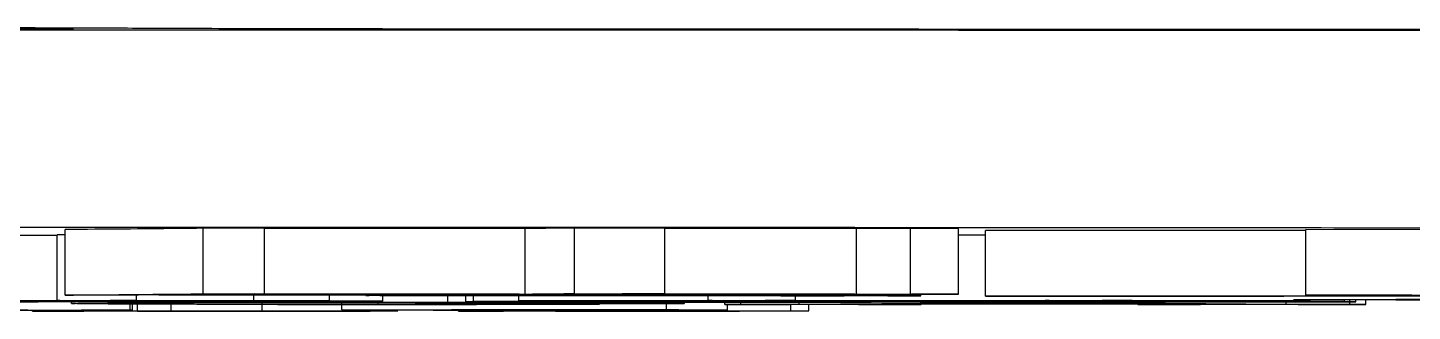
# Model space of a CAD drawing. Header units: millimetres. Extents: x 2251 to 4395, y 932 to 2449.
# Drawn here: x 3106.42 to 3127.56, y 1045.01 to 1049.34 of the extents above; entities that cross this region are included whole.
import ezdxf

# ---------------------------------------------------------------- set-up
doc = ezdxf.new("R2010")
doc.units = ezdxf.units.MM

msp = doc.modelspace()

# ---------------------------------------------------------------- linework, layer by layer
at = {"color": 7, "linetype": 'Continuous', "lineweight": 25}
for p, q in [((3106.994, 1045.255), (3106.994, 1046.255)), ((3110.035, 1046.273), (3109.095, 1046.275)), ((3109.095, 1046.275), (3109.095, 1045.275)), ((3114.014, 1046.271), (3110.035, 1046.273)), ((3110.035, 1045.273), (3110.035, 1046.273)), ((3114.014, 1045.271), (3114.014, 1046.271)), ((3116.146, 1046.276), (3114.766, 1046.279)), ((3114.766, 1045.279), (3114.766, 1046.279)), ((3116.146, 1045.276), (3116.146, 1046.276)), ((3119.071, 1046.269), (3116.146, 1046.27)), ((3119.898, 1046.27), (3119.071, 1046.269)), ((3119.071, 1045.269), (3119.071, 1046.269)), ((3120.628, 1046.267), (3119.898, 1046.27)), ((3119.898, 1045.27), (3119.898, 1046.27)), ((3120.628, 1045.267), (3120.628, 1046.267)), ((3121.04, 1045.24), (3121.04, 1046.24)), ((3129.999, 1046.25), (3125.93, 1046.256)), ((3125.93, 1045.256), (3125.93, 1046.256)), ((3106.87, 1046.167), (3105.309, 1046.167)), ((3106.994, 1046.174), (3106.87, 1046.174)), ((3106.87, 1045.174), (3106.87, 1046.174)), ((3121.04, 1046.171), (3120.628, 1046.171)), ((3103.229, 1045.163), (3110.221, 1045.163)), ((3104.905, 1045.167), (3106.927, 1045.167)), ((3109.875, 1045.166), (3105.02, 1045.166)), ((3106.523, 1045.162), (3105.136, 1045.162)), ((3106.581, 1045.149), (3105.887, 1045.148)), ((3106.234, 1045.159), (3106.523, 1045.162)), ((3106.523, 1045.159), (3110.106, 1045.159)), ((3107.968, 1045.158), (3106.581, 1045.158)), ((3106.581, 1045.158), (3106.581, 1045.149)), ((3106.87, 1045.174), (3108.083, 1045.173)), ((3108.114, 1045.256), (3106.994, 1045.255)), ((3107.092, 1045.127), (3107.092, 1045.158)), ((3111.84, 1045.162), (3107.621, 1045.162)), ((3108.083, 1045.173), (3107.679, 1045.172)), ((3107.679, 1045.172), (3107.679, 1045.167)), ((3107.679, 1045.167), (3109.875, 1045.167)), ((3107.968, 1045.149), (3107.968, 1045.158)), ((3108.661, 1045.15), (3107.968, 1045.149)), ((3107.985, 1045.027), (3107.985, 1045.149)), ((3108.022, 1045.026), (3108.022, 1045.149)), ((3108.083, 1045.173), (3108.083, 1045.256)), ((3108.097, 1045.01), (3108.097, 1045.149)), ((3108.332, 1045.258), (3108.114, 1045.256)), ((3112.378, 1045.256), (3108.332, 1045.258)), ((3109.118, 1045.265), (3108.425, 1045.259)), ((3108.425, 1045.259), (3112.47, 1045.257)), ((3108.609, 1045.009), (3108.609, 1045.148)), ((3110.164, 1045.158), (3108.661, 1045.158)), ((3108.661, 1045.158), (3108.661, 1045.15)), ((3108.661, 1045.149), (3108.661, 1045.15)), ((3108.661, 1045.148), (3108.661, 1045.149)), ((3109.095, 1045.275), (3110.035, 1045.273)), ((3113.164, 1045.263), (3109.118, 1045.265)), ((3109.876, 1045.272), (3109.211, 1045.266)), ((3109.211, 1045.266), (3113.256, 1045.264)), ((3109.875, 1045.172), (3109.875, 1045.257)), ((3109.875, 1045.167), (3109.875, 1045.172)), ((3109.875, 1045.172), (3111.03, 1045.171)), ((3110.626, 1045.166), (3109.875, 1045.165)), ((3109.875, 1045.165), (3109.875, 1045.166)), ((3113.921, 1045.27), (3109.876, 1045.272)), ((3110, 1045.009), (3110, 1045.146)), ((3110.035, 1045.273), (3114.014, 1045.271)), ((3110.106, 1045.159), (3110.106, 1045.162)), ((3110.106, 1045.159), (3110.51, 1045.16)), ((3110.164, 1045.149), (3110.164, 1045.158)), ((3110.221, 1045.163), (3110.915, 1045.165)), ((3110.221, 1045.163), (3110.221, 1045.165)), ((3110.51, 1045.16), (3110.51, 1045.162)), ((3110.51, 1045.16), (3111.319, 1045.159)), ((3111.03, 1045.171), (3110.568, 1045.17)), ((3110.568, 1045.17), (3110.57, 1045.17)), ((3110.626, 1045.166), (3110.626, 1045.17)), ((3110.915, 1045.165), (3110.915, 1045.171)), ((3110.915, 1045.165), (3111.84, 1045.162)), ((3111.319, 1045.159), (3110.915, 1045.158)), ((3110.915, 1045.158), (3110.915, 1045.149)), ((3110.917, 1045.149), (3110.917, 1045.158)), ((3111.03, 1045.171), (3111.03, 1045.257)), ((3111.214, 1045.028), (3111.214, 1045.159)), ((3111.319, 1045.159), (3111.319, 1045.162)), ((3111.58, 1045.256), (3111.58, 1045.248)), ((3111.635, 1045.249), (3112.378, 1045.256)), ((3111.635, 1045.249), (3111.635, 1045.256)), ((3111.718, 1045.142), (3111.718, 1045.162)), ((3111.769, 1045.113), (3111.769, 1045.162)), ((3111.84, 1045.162), (3111.84, 1045.256)), ((3112.348, 1045.124), (3112.348, 1045.126)), ((3112.348, 1045.126), (3116.441, 1045.126)), ((3112.833, 1045.124), (3112.348, 1045.124)), ((3112.47, 1045.264), (3112.47, 1045.257)), ((3112.47, 1045.257), (3113.164, 1045.263)), ((3113.32, 1045.255), (3112.624, 1045.249)), ((3118.003, 1045.243), (3112.742, 1045.245)), ((3112.833, 1045.142), (3112.833, 1045.245)), ((3113.111, 1045.152), (3113.111, 1045.245)), ((3113.169, 1045.151), (3113.111, 1045.152)), ((3113.227, 1045.16), (3113.227, 1045.245)), ((3113.747, 1045.159), (3113.227, 1045.16)), ((3113.227, 1045.16), (3116.867, 1045.16)), ((3113.256, 1045.271), (3113.256, 1045.264)), ((3113.256, 1045.264), (3113.921, 1045.27)), ((3113.264, 1045.247), (3113.264, 1045.255)), ((3113.264, 1045.247), (3117.918, 1045.245)), ((3117.502, 1045.253), (3113.32, 1045.255)), ((3114.106, 1045.263), (3113.413, 1045.256)), ((3113.413, 1045.256), (3117.594, 1045.254)), ((3113.63, 1045.141), (3113.63, 1045.159)), ((3113.804, 1045.116), (3113.804, 1045.122)), ((3114.382, 1045.147), (3113.862, 1045.148)), ((3113.862, 1045.148), (3119.295, 1045.148)), ((3113.92, 1045.171), (3113.92, 1045.245)), ((3114.382, 1045.17), (3113.92, 1045.171)), ((3113.92, 1045.171), (3116.867, 1045.171)), ((3118.288, 1045.261), (3114.106, 1045.263)), ((3114.864, 1045.27), (3114.199, 1045.264)), ((3114.199, 1045.264), (3118.38, 1045.262)), ((3115.018, 1045.17), (3114.382, 1045.17)), ((3114.508, 1045.142), (3115.146, 1045.135)), ((3115.146, 1045.135), (3114.661, 1045.134)), ((3114.766, 1045.279), (3116.146, 1045.276)), ((3119.045, 1045.268), (3114.864, 1045.27)), ((3115.496, 1045.276), (3114.956, 1045.271)), ((3114.956, 1045.271), (3119.071, 1045.269)), ((3116.867, 1045.17), (3115.018, 1045.17)), ((3117.272, 1045.159), (3115.134, 1045.159)), ((3115.146, 1045.159), (3115.146, 1045.135)), ((3115.146, 1045.122), (3115.146, 1045.114)), ((3116.146, 1045.276), (3115.496, 1045.276)), ((3125.767, 1045.147), (3115.769, 1045.147)), ((3116.441, 1045.124), (3116.036, 1045.124)), ((3116.171, 1045.03), (3116.171, 1045.124)), ((3116.232, 1045.153), (3119.295, 1045.153)), ((3116.694, 1045.152), (3116.232, 1045.153)), ((3116.441, 1045.126), (3116.441, 1045.147)), ((3116.441, 1045.126), (3116.441, 1045.124)), ((3117.33, 1045.152), (3116.694, 1045.152)), ((3116.81, 1045.175), (3116.81, 1045.243)), ((3116.81, 1045.175), (3118.139, 1045.173)), ((3116.867, 1045.16), (3116.867, 1045.17)), ((3117.064, 1045.113), (3117.064, 1045.147)), ((3117.307, 1045.113), (3117.307, 1045.147)), ((3117.317, 1045.252), (3117.502, 1045.253)), ((3117.317, 1045.252), (3117.317, 1045.253)), ((3118.437, 1045.252), (3117.317, 1045.252)), ((3119.295, 1045.152), (3117.33, 1045.152)), ((3117.594, 1045.254), (3118.288, 1045.261)), ((3117.594, 1045.261), (3117.594, 1045.254)), ((3118.139, 1045.173), (3117.676, 1045.172)), ((3117.676, 1045.172), (3117.676, 1045.171)), ((3117.676, 1045.171), (3122.011, 1045.171)), ((3122.011, 1045.17), (3117.676, 1045.17)), ((3117.676, 1045.17), (3117.676, 1045.167)), ((3117.676, 1045.167), (3122.011, 1045.167)), ((3122.011, 1045.166), (3117.676, 1045.166)), ((3117.676, 1045.166), (3117.676, 1045.163)), ((3117.676, 1045.163), (3122.011, 1045.163)), ((3122.011, 1045.163), (3117.676, 1045.163)), ((3117.676, 1045.163), (3117.676, 1045.16)), ((3117.676, 1045.16), (3122.011, 1045.16)), ((3117.918, 1045.245), (3117.918, 1045.252)), ((3118.139, 1045.173), (3118.139, 1045.252)), ((3118.197, 1045.115), (3118.197, 1045.147)), ((3118.197, 1045.115), (3121.349, 1045.142)), ((3121.433, 1045.159), (3118.312, 1045.159)), ((3118.38, 1045.262), (3119.045, 1045.268)), ((3118.38, 1045.268), (3118.38, 1045.262)), ((3119.071, 1045.269), (3119.898, 1045.27)), ((3119.815, 1045.123), (3119.087, 1045.117)), ((3119.237, 1045.159), (3120.566, 1045.157)), ((3119.237, 1045.159), (3119.237, 1045.159)), ((3119.295, 1045.148), (3119.295, 1045.152)), ((3119.485, 1045.251), (3119.821, 1045.251)), ((3123.45, 1045.123), (3119.815, 1045.123)), ((3119.815, 1045.113), (3119.815, 1045.123)), ((3119.898, 1045.27), (3120.628, 1045.267)), ((3120.628, 1045.267), (3119.911, 1045.267)), ((3121.673, 1045.139), (3119.977, 1045.124)), ((3119.977, 1045.124), (3123.369, 1045.124)), ((3120.566, 1045.157), (3120.046, 1045.157)), ((3120.046, 1045.157), (3120.046, 1045.153)), ((3120.046, 1045.153), (3121.606, 1045.153)), ((3123.34, 1045.152), (3120.046, 1045.152)), ((3120.046, 1045.152), (3120.046, 1045.148)), ((3120.046, 1045.148), (3123.687, 1045.148)), ((3120.052, 1045.244), (3120.052, 1045.267)), ((3120.058, 1045.113), (3120.058, 1045.123)), ((3120.566, 1045.157), (3120.566, 1045.159)), ((3121.089, 1045.24), (3121.04, 1045.24)), ((3121.349, 1045.142), (3121.349, 1045.147)), ((3121.349, 1045.142), (3122.56, 1045.142)), ((3121.606, 1045.153), (3121.606, 1045.163)), ((3121.606, 1045.153), (3122.3, 1045.155)), ((3121.754, 1045.139), (3121.673, 1045.139)), ((3123.369, 1045.124), (3121.754, 1045.139)), ((3126.519, 1045.159), (3121.78, 1045.159)), ((3121.953, 1045.175), (3123.282, 1045.174)), ((3122.011, 1045.167), (3122.011, 1045.17)), ((3122.011, 1045.163), (3122.011, 1045.166)), ((3122.011, 1045.16), (3122.011, 1045.163)), ((3122.3, 1045.155), (3123.34, 1045.152)), ((3122.56, 1045.142), (3122.56, 1045.147)), ((3122.56, 1045.142), (3125.631, 1045.115)), ((3123.282, 1045.174), (3122.82, 1045.173)), ((3122.82, 1045.173), (3122.82, 1045.171)), ((3122.82, 1045.171), (3124.149, 1045.171)), ((3125.998, 1045.17), (3122.82, 1045.17)), ((3122.82, 1045.17), (3122.82, 1045.16)), ((3122.82, 1045.16), (3124.207, 1045.16)), ((3123.366, 1045.113), (3123.366, 1045.123)), ((3124.256, 1045.116), (3123.45, 1045.123)), ((3123.687, 1045.148), (3123.687, 1045.159)), ((3123.687, 1045.148), (3124.554, 1045.15)), ((3124.149, 1045.171), (3124.9, 1045.172)), ((3124.207, 1045.16), (3124.207, 1045.17)), ((3124.207, 1045.16), (3125.189, 1045.162)), ((3124.554, 1045.15), (3125.767, 1045.147)), ((3124.9, 1045.172), (3125.998, 1045.17)), ((3125.189, 1045.162), (3125.189, 1045.17)), ((3125.189, 1045.162), (3126.519, 1045.159)), ((3125.631, 1045.115), (3125.631, 1045.147)), ((3126.074, 1045.254), (3125.93, 1045.256)), ((3125.93, 1045.256), (3129.999, 1045.25)), ((3125.998, 1045.17), (3125.998, 1045.182)), ((3126.519, 1045.159), (3126.519, 1045.18)), ((3126.602, 1045.113), (3126.602, 1045.18)), ((3126.692, 1045.154), (3126.692, 1045.18)), ((3126.692, 1045.154), (3126.692, 1045.154)), ((3126.845, 1045.113), (3126.845, 1045.18)), ((3129.755, 1045.249), (3127.551, 1045.252)), ((3105.564, 1045.027), (3107.985, 1045.027)), ((3107.272, 1045.009), (3106.421, 1045.025)), ((3106.496, 1045.008), (3106.496, 1045.024)), ((3106.533, 1045.008), (3106.496, 1045.008)), ((3106.496, 1045.008), (3106.856, 1045.008)), ((3111.84, 1045.009), (3106.533, 1045.008)), ((3106.856, 1045.008), (3106.856, 1045.017)), ((3107.245, 1045.025), (3108.097, 1045.01)), ((3108.022, 1045.026), (3107.662, 1045.026)), ((3107.985, 1045.027), (3108.022, 1045.026)), ((3108.609, 1045.009), (3110, 1045.009)), ((3111.214, 1045.028), (3116.171, 1045.03)), ((3111.282, 1045.027), (3111.214, 1045.028)), ((3111.534, 1045.027), (3111.282, 1045.027)), ((3111.801, 1045.014), (3112.071, 1045.013)), ((3112.071, 1045.013), (3111.84, 1045.009)), ((3113.668, 1045.011), (3112.079, 1045.027)), ((3112.888, 1045.027), (3113.578, 1045.02)), ((3112.998, 1045.01), (3112.998, 1045.018)), ((3113.065, 1045.009), (3112.998, 1045.01)), ((3112.998, 1045.01), (3113.3, 1045.01)), ((3118.222, 1045.012), (3113.065, 1045.009)), ((3114.67, 1045.029), (3113.254, 1045.028)), ((3113.3, 1045.01), (3113.3, 1045.015)), ((3113.578, 1045.02), (3113.578, 1045.028)), ((3113.578, 1045.02), (3115.044, 1045.021)), ((3115.109, 1045.02), (3113.643, 1045.02)), ((3113.643, 1045.02), (3114.477, 1045.012)), ((3114.477, 1045.012), (3114.477, 1045.02)), ((3115.021, 1045.011), (3115.021, 1045.02)), ((3115.021, 1045.011), (3116.334, 1045.012)), ((3115.782, 1045.024), (3115.716, 1045.024)), ((3115.716, 1045.024), (3116.019, 1045.024)), ((3116.019, 1045.024), (3116.673, 1045.018)), ((3116.171, 1045.03), (3117.103, 1045.027)), ((3116.371, 1045.018), (3116.327, 1045.018)), ((3116.334, 1045.012), (3116.334, 1045.018)), ((3116.673, 1045.018), (3116.371, 1045.018)), ((3117.103, 1045.027), (3116.874, 1045.026)), ((3117.064, 1045.112), (3117.064, 1045.113)), ((3117.064, 1045.113), (3117.307, 1045.113)), ((3120.058, 1045.112), (3117.064, 1045.112)), ((3117.103, 1045.027), (3117.103, 1045.112)), ((3118.07, 1045.016), (3118.07, 1045.112)), ((3118.07, 1045.016), (3118.346, 1045.016)), ((3118.346, 1045.016), (3118.222, 1045.012)), ((3118.346, 1045.016), (3118.346, 1045.112)), ((3119.815, 1045.113), (3120.058, 1045.113)), ((3120.058, 1045.113), (3120.058, 1045.112)), ((3123.366, 1045.112), (3123.366, 1045.113)), ((3123.366, 1045.113), (3123.69, 1045.113)), ((3126.845, 1045.112), (3123.366, 1045.112)), ((3123.69, 1045.113), (3123.69, 1045.121)), ((3126.602, 1045.113), (3126.845, 1045.113)), ((3126.845, 1045.113), (3126.845, 1045.112))]:
    msp.add_line(p, q, dxfattribs=at)
at = {"color": 7, "linetype": 'Continuous', "lineweight": 25, "flags": 128}
for points in [[(3130.154, 1049.288), (3125.45, 1049.292), (3120.629, 1049.295), (3115.714, 1049.298), (3110.731, 1049.299), (3105.704, 1049.3), (3100.658, 1049.301), (3095.619, 1049.3), (3090.611, 1049.299), (3085.659, 1049.297), (3080.788, 1049.294)], [(3105.597, 1049.332), (3106.424, 1049.33), (3106.943, 1049.327), (3107.12, 1049.324)], [(3107.12, 1049.324), (3106.943, 1049.321), (3106.424, 1049.319), (3105.597, 1049.316)], [(3125.743, 1045.185), (3125.929, 1045.188), (3126.467, 1045.19), (3127.306, 1045.192), (3128.363, 1045.193), (3129.535, 1045.193), (3130.707, 1045.193), (3131.764, 1045.192), (3132.603, 1045.19), (3133.142, 1045.188), (3133.327, 1045.185), (3133.142, 1045.183), (3132.603, 1045.181), (3131.764, 1045.179), (3130.707, 1045.178), (3129.535, 1045.177), (3128.363, 1045.178), (3127.306, 1045.179), (3126.467, 1045.181), (3125.929, 1045.183), (3125.743, 1045.185)], [(3126.564, 1045.185), (3126.743, 1045.187), (3127.259, 1045.189), (3128.05, 1045.191), (3129.019, 1045.192), (3130.051, 1045.192), (3131.021, 1045.191), (3131.811, 1045.189), (3132.327, 1045.187), (3132.507, 1045.185), (3132.327, 1045.183), (3131.811, 1045.181), (3131.021, 1045.18), (3130.051, 1045.179), (3129.019, 1045.179), (3128.05, 1045.18), (3127.259, 1045.181), (3126.743, 1045.183), (3126.564, 1045.185)]]:
    msp.add_lwpolyline(points, dxfattribs=at)
at = {"color": 7, "linetype": 'Continuous', "lineweight": 25}
for points, knots in [([(3107.724, 1049.329), (3107.46, 1049.33), (3106.919, 1049.332), (3105.501, 1049.335), (3103.784, 1049.337), (3101.92, 1049.338), (3100.056, 1049.337), (3098.34, 1049.335), (3096.922, 1049.332), (3096.38, 1049.33), (3096.116, 1049.329)], [0, 0, 0, 0, 0.122089, 0.25, 0.377911, 0.5, 0.622089, 0.75, 0.877911, 1, 1, 1, 1]), ([(3116.054, 1049.314), (3115.151, 1049.314), (3113.314, 1049.315), (3110.9, 1049.319), (3108.91, 1049.323), (3108.115, 1049.327), (3107.724, 1049.329)], [0, 0, 0, 0, 0.245796, 0.5, 0.754204, 1, 1, 1, 1]), ([(3179.646, 1049.178), (3179.119, 1049.183), (3178.057, 1049.194), (3175.518, 1049.21), (3172.249, 1049.225), (3168.186, 1049.24), (3163.375, 1049.254), (3157.882, 1049.267), (3151.789, 1049.279), (3145.185, 1049.289), (3138.207, 1049.298), (3130.964, 1049.305), (3123.587, 1049.311), (3118.55, 1049.313), (3116.054, 1049.314)], [0, 0, 0, 0, 0.0799588, 0.1613715, 0.2441424, 0.3288926, 0.4142166, 0.5, 0.5857784, 0.6711024, 0.7558576, 0.8386237, 0.9200388, 1, 1, 1, 1]), ([(3033.475, 1046.15), (3033.522, 1046.154), (3033.629, 1046.162), (3034.499, 1046.175), (3035.98, 1046.188), (3038.155, 1046.202), (3040.985, 1046.215), (3044.499, 1046.228), (3048.653, 1046.24), (3053.397, 1046.252), (3058.658, 1046.262), (3064.35, 1046.271), (3070.373, 1046.278), (3076.596, 1046.284), (3082.962, 1046.289), (3089.314, 1046.292), (3095.653, 1046.294), (3101.92, 1046.294), (3108.187, 1046.294), (3114.526, 1046.292), (3120.879, 1046.289), (3127.244, 1046.284), (3133.468, 1046.278), (3139.49, 1046.271), (3145.182, 1046.262), (3150.444, 1046.252), (3155.187, 1046.24), (3159.341, 1046.228), (3162.855, 1046.215), (3165.685, 1046.202), (3167.861, 1046.188), (3169.342, 1046.175), (3170.213, 1046.162), (3170.32, 1046.154), (3170.368, 1046.15)], [0, 0, 0, 0, 0.023828, 0.053273, 0.084485, 0.115699, 0.147957, 0.180726, 0.213842, 0.247136, 0.28043, 0.313546, 0.346314, 0.378573, 0.409785, 0.440999, 0.470442, 0.499888, 0.529332, 0.558778, 0.58999, 0.621203, 0.653462, 0.68623, 0.719347, 0.752641, 0.785934, 0.819051, 0.851819, 0.884078, 0.915289, 0.946503, 0.975948, 1, 1, 1, 1]), ([(3109.095, 1046.275), (3108.963, 1046.274), (3108.588, 1046.27), (3107.899, 1046.263), (3107.296, 1046.258), (3106.994, 1046.255)], [0, 0, 0, 0, 0.212583, 0.606196, 1, 1, 1, 1]), ([(3114.766, 1046.279), (3114.704, 1046.278), (3114.578, 1046.277), (3114.329, 1046.274), (3114.135, 1046.272), (3114.014, 1046.271)], [0, 0, 0, 0, 0.272745, 0.545491, 1, 1, 1, 1]), ([(3125.93, 1046.242), (3125.044, 1046.241), (3123.451, 1046.24), (3121.781, 1046.24), (3121.04, 1046.24)], [0, 0, 0, 0, 0.55606, 1, 1, 1, 1]), ([(3107.621, 1045.162), (3107.498, 1045.162), (3107.252, 1045.162), (3106.878, 1045.161), (3106.663, 1045.16), (3106.523, 1045.159)], [0, 0, 0, 0, 0.2597624, 0.5194021, 1, 1, 1, 1]), ([(3106.926, 1045.168), (3106.925, 1045.168), (3106.924, 1045.169), (3106.916, 1045.171), (3106.887, 1045.173), (3106.87, 1045.174)], [0, 0, 0, 0, 0.167053, 0.501629, 1, 1, 1, 1]), ([(3106.994, 1045.255), (3107.159, 1045.257), (3107.629, 1045.261), (3108.351, 1045.267), (3108.847, 1045.272), (3109.095, 1045.275)], [0, 0, 0, 0, 0.212581, 0.606192, 1, 1, 1, 1]), ([(3107.092, 1045.127), (3107.12, 1045.128), (3107.193, 1045.132), (3107.947, 1045.137), (3109.099, 1045.14), (3110.176, 1045.142), (3111.098, 1045.142), (3111.616, 1045.142), (3111.718, 1045.142)], [0, 0, 0, 0, 0.211208, 0.543916, 0.70607, 0.836311, 0.967456, 1, 1, 1, 1]), ([(3111.763, 1045.112), (3111.176, 1045.112), (3110.184, 1045.112), (3109.01, 1045.114), (3107.975, 1045.117), (3107.24, 1045.121), (3107.138, 1045.125), (3107.092, 1045.127)], [0, 0, 0, 0, 0.187422, 0.316972, 0.445984, 0.752119, 1, 1, 1, 1]), ([(3111.667, 1045.141), (3111.429, 1045.141), (3110.957, 1045.141), (3110.206, 1045.14), (3109.4, 1045.138), (3108.763, 1045.135), (3108.476, 1045.131), (3108.448, 1045.128), (3108.434, 1045.127)], [0, 0, 0, 0, 0.087728, 0.173959, 0.328461, 0.554861, 0.777023, 1, 1, 1, 1]), ([(3108.434, 1045.127), (3108.464, 1045.125), (3108.523, 1045.123), (3108.977, 1045.119), (3109.512, 1045.116), (3110.209, 1045.114), (3110.967, 1045.113), (3111.514, 1045.113), (3111.769, 1045.113)], [0, 0, 0, 0, 0.254742, 0.50973, 0.682774, 0.792634, 0.903219, 1, 1, 1, 1]), ([(3108.661, 1045.149), (3108.827, 1045.149), (3109.157, 1045.149), (3109.543, 1045.149), (3109.816, 1045.149), (3109.958, 1045.149), (3110.06, 1045.149), (3110.121, 1045.149), (3110.157, 1045.149), (3110.161, 1045.149), (3110.164, 1045.149)], [0, 0, 0, 0, 0.291265, 0.577908, 0.673859, 0.770575, 0.821169, 0.872133, 0.929983, 1, 1, 1, 1]), ([(3109.932, 1045.146), (3109.898, 1045.146), (3109.832, 1045.147), (3109.534, 1045.148), (3109.137, 1045.148), (3108.815, 1045.148), (3108.661, 1045.148)], [0, 0, 0, 0, 0.215567, 0.407136, 0.716043, 1, 1, 1, 1]), ([(3110.915, 1045.149), (3110.912, 1045.149), (3110.907, 1045.148), (3110.727, 1045.147), (3110.408, 1045.147), (3110.11, 1045.146), (3109.932, 1045.146)], [0, 0, 0, 0, 0.273904, 0.481798, 0.689877, 1, 1, 1, 1]), ([(3110.578, 1045.168), (3110.582, 1045.167), (3110.59, 1045.167), (3110.614, 1045.166), (3110.626, 1045.166)], [0, 0, 0, 0, 0.499804, 1, 1, 1, 1]), ([(3112.742, 1045.245), (3112.547, 1045.245), (3112.223, 1045.246), (3111.844, 1045.246), (3111.635, 1045.247), (3111.554, 1045.248), (3111.605, 1045.249), (3111.635, 1045.249)], [0, 0, 0, 0, 0.2631806, 0.4361155, 0.6100885, 0.7625762, 1, 1, 1, 1]), ([(3114.661, 1045.134), (3114.454, 1045.136), (3114.15, 1045.138), (3113.376, 1045.14), (3112.585, 1045.141), (3111.968, 1045.141), (3111.667, 1045.141)], [0, 0, 0, 0, 0.421189, 0.615596, 0.812628, 1, 1, 1, 1]), ([(3111.718, 1045.142), (3111.856, 1045.142), (3112.117, 1045.142), (3112.489, 1045.142), (3112.718, 1045.142), (3112.833, 1045.142)], [0, 0, 0, 0, 0.356459, 0.676253, 1, 1, 1, 1]), ([(3112.624, 1045.249), (3112.597, 1045.249), (3112.568, 1045.248), (3112.61, 1045.248), (3112.613, 1045.248)], [0, 0, 0, 0, 0.9326989, 1, 1, 1, 1]), ([(3112.666, 1045.248), (3112.704, 1045.248), (3112.793, 1045.247), (3113.012, 1045.247), (3113.182, 1045.247), (3113.264, 1045.247)], [0, 0, 0, 0, 0.2728768, 0.6483328, 1, 1, 1, 1]), ([(3112.833, 1045.142), (3112.898, 1045.142), (3113.029, 1045.142), (3113.289, 1045.141), (3113.494, 1045.141), (3113.63, 1045.141)], [0, 0, 0, 0, 0.251708, 0.503436, 1, 1, 1, 1]), ([(3113.804, 1045.122), (3113.797, 1045.123), (3113.787, 1045.123), (3113.651, 1045.124), (3113.451, 1045.124), (3113.165, 1045.124), (3112.949, 1045.124), (3112.833, 1045.124)], [0, 0, 0, 0, 0.257856, 0.422334, 0.5883, 0.779578, 1, 1, 1, 1]), ([(3113.111, 1045.152), (3113.707, 1045.152), (3114.739, 1045.153), (3116.202, 1045.156), (3116.877, 1045.158), (3117.272, 1045.159)], [0, 0, 0, 0, 0.36202, 0.626364, 1, 1, 1, 1]), ([(3118.312, 1045.159), (3117.911, 1045.158), (3116.902, 1045.155), (3115.016, 1045.153), (3113.616, 1045.152), (3113.169, 1045.151)], [0, 0, 0, 0, 0.3105248, 0.7800713, 1, 1, 1, 1]), ([(3113.63, 1045.141), (3113.761, 1045.141), (3114.015, 1045.141), (3114.321, 1045.142), (3114.448, 1045.142), (3114.508, 1045.142)], [0, 0, 0, 0, 0.356531, 0.696322, 1, 1, 1, 1]), ([(3115.134, 1045.159), (3114.967, 1045.159), (3114.651, 1045.159), (3114.186, 1045.159), (3113.893, 1045.159), (3113.747, 1045.159)], [0, 0, 0, 0, 0.35686, 0.67714, 1, 1, 1, 1]), ([(3114.014, 1045.271), (3114.088, 1045.272), (3114.236, 1045.273), (3114.489, 1045.276), (3114.66, 1045.278), (3114.766, 1045.279)], [0, 0, 0, 0, 0.272744, 0.545492, 1, 1, 1, 1]), ([(3115.769, 1045.147), (3115.603, 1045.147), (3115.286, 1045.147), (3114.822, 1045.147), (3114.529, 1045.147), (3114.382, 1045.147)], [0, 0, 0, 0, 0.35686, 0.67714, 1, 1, 1, 1]), ([(3116.036, 1045.124), (3115.903, 1045.124), (3115.679, 1045.124), (3115.412, 1045.124), (3115.242, 1045.123), (3115.156, 1045.123), (3115.149, 1045.123), (3115.146, 1045.122)], [0, 0, 0, 0, 0.277602, 0.465557, 0.653489, 0.849158, 1, 1, 1, 1]), ([(3116.867, 1045.171), (3116.866, 1045.171), (3116.863, 1045.172), (3116.848, 1045.173), (3116.824, 1045.174), (3116.81, 1045.175)], [0, 0, 0, 0, 0.279578, 0.559168, 1, 1, 1, 1]), ([(3117.918, 1045.245), (3118.008, 1045.245), (3118.172, 1045.245), (3118.4, 1045.245), (3118.579, 1045.245), (3118.839, 1045.246), (3119.054, 1045.248), (3119.317, 1045.25), (3119.485, 1045.251)], [0, 0, 0, 0, 0.07162, 0.1296989, 0.1878581, 0.251244, 0.5231342, 1, 1, 1, 1]), ([(3120.052, 1045.244), (3119.888, 1045.244), (3119.61, 1045.243), (3119.023, 1045.243), (3118.493, 1045.243), (3118.144, 1045.243), (3118.003, 1045.243)], [0, 0, 0, 0, 0.312528, 0.530177, 0.809183, 1, 1, 1, 1]), ([(3119.911, 1045.267), (3119.763, 1045.265), (3119.466, 1045.262), (3118.956, 1045.258), (3118.63, 1045.254), (3118.437, 1045.252)], [0, 0, 0, 0, 0.289148, 0.578294, 1, 1, 1, 1]), ([(3119.295, 1045.153), (3119.293, 1045.154), (3119.289, 1045.155), (3119.273, 1045.157), (3119.249, 1045.158), (3119.237, 1045.159)], [0, 0, 0, 0, 0.3931299, 0.6965162, 1, 1, 1, 1]), ([(3119.821, 1045.251), (3119.752, 1045.25), (3119.618, 1045.249), (3119.481, 1045.247), (3119.587, 1045.246), (3119.844, 1045.245), (3120.022, 1045.244), (3120.052, 1045.244)], [0, 0, 0, 0, 0.288401, 0.554678, 0.756949, 0.959056, 1, 1, 1, 1]), ([(3121.04, 1045.24), (3121.709, 1045.24), (3122.961, 1045.24), (3124.777, 1045.241), (3126.821, 1045.242), (3128.477, 1045.245), (3129.427, 1045.248), (3129.755, 1045.249)], [0, 0, 0, 0, 0.198997, 0.37265, 0.545625, 0.843257, 1, 1, 1, 1]), ([(3130.602, 1045.247), (3130.179, 1045.246), (3129.113, 1045.244), (3126.89, 1045.24), (3123.95, 1045.239), (3122.04, 1045.239), (3121.089, 1045.24)], [0, 0, 0, 0, 0.185716, 0.467958, 0.734859, 1, 1, 1, 1]), ([(3125.652, 1045.152), (3125.041, 1045.153), (3123.816, 1045.154), (3122.309, 1045.156), (3121.691, 1045.158), (3121.433, 1045.159)], [0, 0, 0, 0, 0.367157, 0.736287, 1, 1, 1, 1]), ([(3121.78, 1045.159), (3122.268, 1045.158), (3123.381, 1045.156), (3125.219, 1045.155), (3126.382, 1045.154), (3126.692, 1045.154)], [0, 0, 0, 0, 0.364385, 0.830851, 1, 1, 1, 1]), ([(3122.011, 1045.171), (3122.01, 1045.171), (3122.008, 1045.172), (3121.995, 1045.173), (3121.969, 1045.174), (3121.953, 1045.175)], [0, 0, 0, 0, 0.270825, 0.541657, 1, 1, 1, 1]), ([(3126.692, 1045.154), (3126.567, 1045.154), (3126.316, 1045.154), (3126, 1045.153), (3125.775, 1045.153), (3125.682, 1045.152), (3125.657, 1045.152), (3125.652, 1045.152)], [0, 0, 0, 0, 0.282135, 0.566109, 0.757606, 0.950164, 1, 1, 1, 1]), ([(3127.551, 1045.252), (3127.414, 1045.252), (3127.14, 1045.253), (3126.651, 1045.253), (3126.286, 1045.254), (3126.074, 1045.254)], [0, 0, 0, 0, 0.296385, 0.592978, 1, 1, 1, 1]), ([(3106.421, 1045.025), (3106.408, 1045.025), (3106.388, 1045.026), (3106.307, 1045.026), (3106.212, 1045.026), (3106.074, 1045.026), (3105.97, 1045.026), (3105.909, 1045.026)], [0, 0, 0, 0, 0.2826647, 0.4248628, 0.5676053, 0.7445144, 1, 1, 1, 1]), ([(3106.856, 1045.008), (3106.945, 1045.008), (3107.069, 1045.009), (3107.203, 1045.009), (3107.26, 1045.009), (3107.283, 1045.009), (3107.276, 1045.009), (3107.272, 1045.009)], [0, 0, 0, 0, 0.36734, 0.515297, 0.663697, 0.845087, 1, 1, 1, 1]), ([(3107.662, 1045.026), (3107.589, 1045.026), (3107.475, 1045.026), (3107.346, 1045.026), (3107.272, 1045.026), (3107.237, 1045.026), (3107.243, 1045.026), (3107.245, 1045.025)], [0, 0, 0, 0, 0.311431, 0.483158, 0.654996, 0.813001, 1, 1, 1, 1]), ([(3108.097, 1045.01), (3108.107, 1045.01), (3108.124, 1045.009), (3108.2, 1045.009), (3108.31, 1045.009), (3108.452, 1045.009), (3108.558, 1045.009), (3108.609, 1045.009)], [0, 0, 0, 0, 0.226887, 0.389122, 0.551824, 0.783972, 1, 1, 1, 1]), ([(3110, 1045.009), (3110.247, 1045.009), (3110.724, 1045.01), (3111.272, 1045.011), (3111.641, 1045.012), (3111.742, 1045.013), (3111.801, 1045.014)], [0, 0, 0, 0, 0.254501, 0.491089, 0.704746, 1, 1, 1, 1]), ([(3112.079, 1045.027), (3112.063, 1045.027), (3112.038, 1045.027), (3111.957, 1045.027), (3111.859, 1045.027), (3111.712, 1045.027), (3111.603, 1045.027), (3111.534, 1045.027)], [0, 0, 0, 0, 0.243865, 0.391737, 0.541046, 0.710969, 1, 1, 1, 1]), ([(3113.939, 1045.114), (3113.659, 1045.113), (3113.086, 1045.112), (3112.291, 1045.112), (3111.851, 1045.112), (3111.763, 1045.112)], [0, 0, 0, 0, 0.432658, 0.887677, 1, 1, 1, 1]), ([(3111.769, 1045.113), (3112.109, 1045.113), (3112.621, 1045.113), (3113.24, 1045.114), (3113.598, 1045.115), (3113.752, 1045.116), (3113.791, 1045.116), (3113.804, 1045.116)], [0, 0, 0, 0, 0.362877, 0.547963, 0.734409, 0.906428, 1, 1, 1, 1]), ([(3113.254, 1045.028), (3113.176, 1045.028), (3113.058, 1045.028), (3112.938, 1045.028), (3112.881, 1045.028), (3112.869, 1045.027), (3112.882, 1045.027), (3112.888, 1045.027)], [0, 0, 0, 0, 0.339866, 0.516986, 0.694619, 0.862206, 1, 1, 1, 1]), ([(3113.3, 1045.01), (3113.39, 1045.01), (3113.516, 1045.01), (3113.637, 1045.011), (3113.685, 1045.011), (3113.689, 1045.011), (3113.674, 1045.011), (3113.668, 1045.011)], [0, 0, 0, 0, 0.37884, 0.527566, 0.676229, 0.889817, 1, 1, 1, 1]), ([(3114.583, 1045.114), (3114.512, 1045.114), (3114.348, 1045.114), (3114.116, 1045.114), (3113.992, 1045.114), (3113.939, 1045.114)], [0, 0, 0, 0, 0.301306, 0.696717, 1, 1, 1, 1]), ([(3114.477, 1045.012), (3114.497, 1045.012), (3114.528, 1045.011), (3114.627, 1045.011), (3114.746, 1045.011), (3114.882, 1045.011), (3114.979, 1045.011), (3115.021, 1045.011)], [0, 0, 0, 0, 0.271137, 0.427796, 0.584166, 0.818016, 1, 1, 1, 1]), ([(3115.146, 1045.114), (3115.103, 1045.114), (3115.015, 1045.114), (3114.853, 1045.114), (3114.703, 1045.114), (3114.603, 1045.114), (3114.583, 1045.114)], [0, 0, 0, 0, 0.252541, 0.505388, 0.89895, 1, 1, 1, 1]), ([(3116.874, 1045.026), (3116.684, 1045.027), (3116.304, 1045.028), (3115.665, 1045.029), (3115.078, 1045.029), (3114.781, 1045.029), (3114.67, 1045.029)], [0, 0, 0, 0, 0.324948, 0.652823, 0.870839, 1, 1, 1, 1]), ([(3115.044, 1045.021), (3115.174, 1045.021), (3115.386, 1045.021), (3115.642, 1045.022), (3115.722, 1045.022), (3115.762, 1045.022)], [0, 0, 0, 0, 0.445329, 0.721777, 1, 1, 1, 1]), ([(3116.327, 1045.018), (3116.273, 1045.019), (3116.194, 1045.019), (3115.951, 1045.02), (3115.711, 1045.02), (3115.416, 1045.021), (3115.221, 1045.02), (3115.109, 1045.02)], [0, 0, 0, 0, 0.333895, 0.499037, 0.66578, 0.808284, 1, 1, 1, 1]), ([(3115.815, 1045.023), (3115.816, 1045.023), (3115.851, 1045.023), (3115.817, 1045.023), (3115.787, 1045.024), (3115.782, 1045.024)], [0, 0, 0, 0, 0.02619, 0.843378, 1, 1, 1, 1]), ([(3116.334, 1045.012), (3116.625, 1045.012), (3117.125, 1045.012), (3117.641, 1045.013), (3117.953, 1045.015), (3118.028, 1045.016), (3118.07, 1045.016)], [0, 0, 0, 0, 0.295552, 0.509146, 0.721996, 1, 1, 1, 1]), ([(3117.307, 1045.113), (3117.43, 1045.113), (3117.64, 1045.113), (3117.897, 1045.114), (3118.081, 1045.114), (3118.156, 1045.115), (3118.188, 1045.115), (3118.197, 1045.115)], [0, 0, 0, 0, 0.268165, 0.456817, 0.645375, 0.906381, 1, 1, 1, 1]), ([(3119.087, 1045.117), (3119.076, 1045.117), (3119.055, 1045.116), (3119.022, 1045.116), (3119.012, 1045.116), (3119.006, 1045.115)], [0, 0, 0, 0, 0.25022, 0.500508, 1, 1, 1, 1]), ([(3119.006, 1045.115), (3119.015, 1045.115), (3119.029, 1045.115), (3119.107, 1045.114), (3119.204, 1045.114), (3119.358, 1045.113), (3119.569, 1045.113), (3119.73, 1045.113), (3119.815, 1045.113)], [0, 0, 0, 0, 0.284135, 0.450473, 0.560568, 0.671794, 0.825494, 1, 1, 1, 1]), ([(3123.69, 1045.113), (3123.776, 1045.113), (3123.917, 1045.113), (3124.085, 1045.113), (3124.193, 1045.114), (3124.266, 1045.114), (3124.317, 1045.114), (3124.33, 1045.114), (3124.337, 1045.115)], [0, 0, 0, 0, 0.2571295, 0.4181259, 0.5154186, 0.6135569, 0.7719613, 1, 1, 1, 1]), ([(3124.337, 1045.115), (3124.336, 1045.115), (3124.333, 1045.115), (3124.318, 1045.115), (3124.281, 1045.116), (3124.256, 1045.116)], [0, 0, 0, 0, 0.25103, 0.502225, 1, 1, 1, 1]), ([(3125.631, 1045.115), (3125.673, 1045.115), (3125.757, 1045.114), (3125.943, 1045.114), (3126.204, 1045.113), (3126.43, 1045.113), (3126.565, 1045.113), (3126.602, 1045.113)], [0, 0, 0, 0, 0.2538701, 0.5095964, 0.7152017, 0.9203422, 1, 1, 1, 1])]:
    msp.add_open_spline(points, degree=3, knots=knots, dxfattribs=at)

doc.saveas('drawing.dxf')
